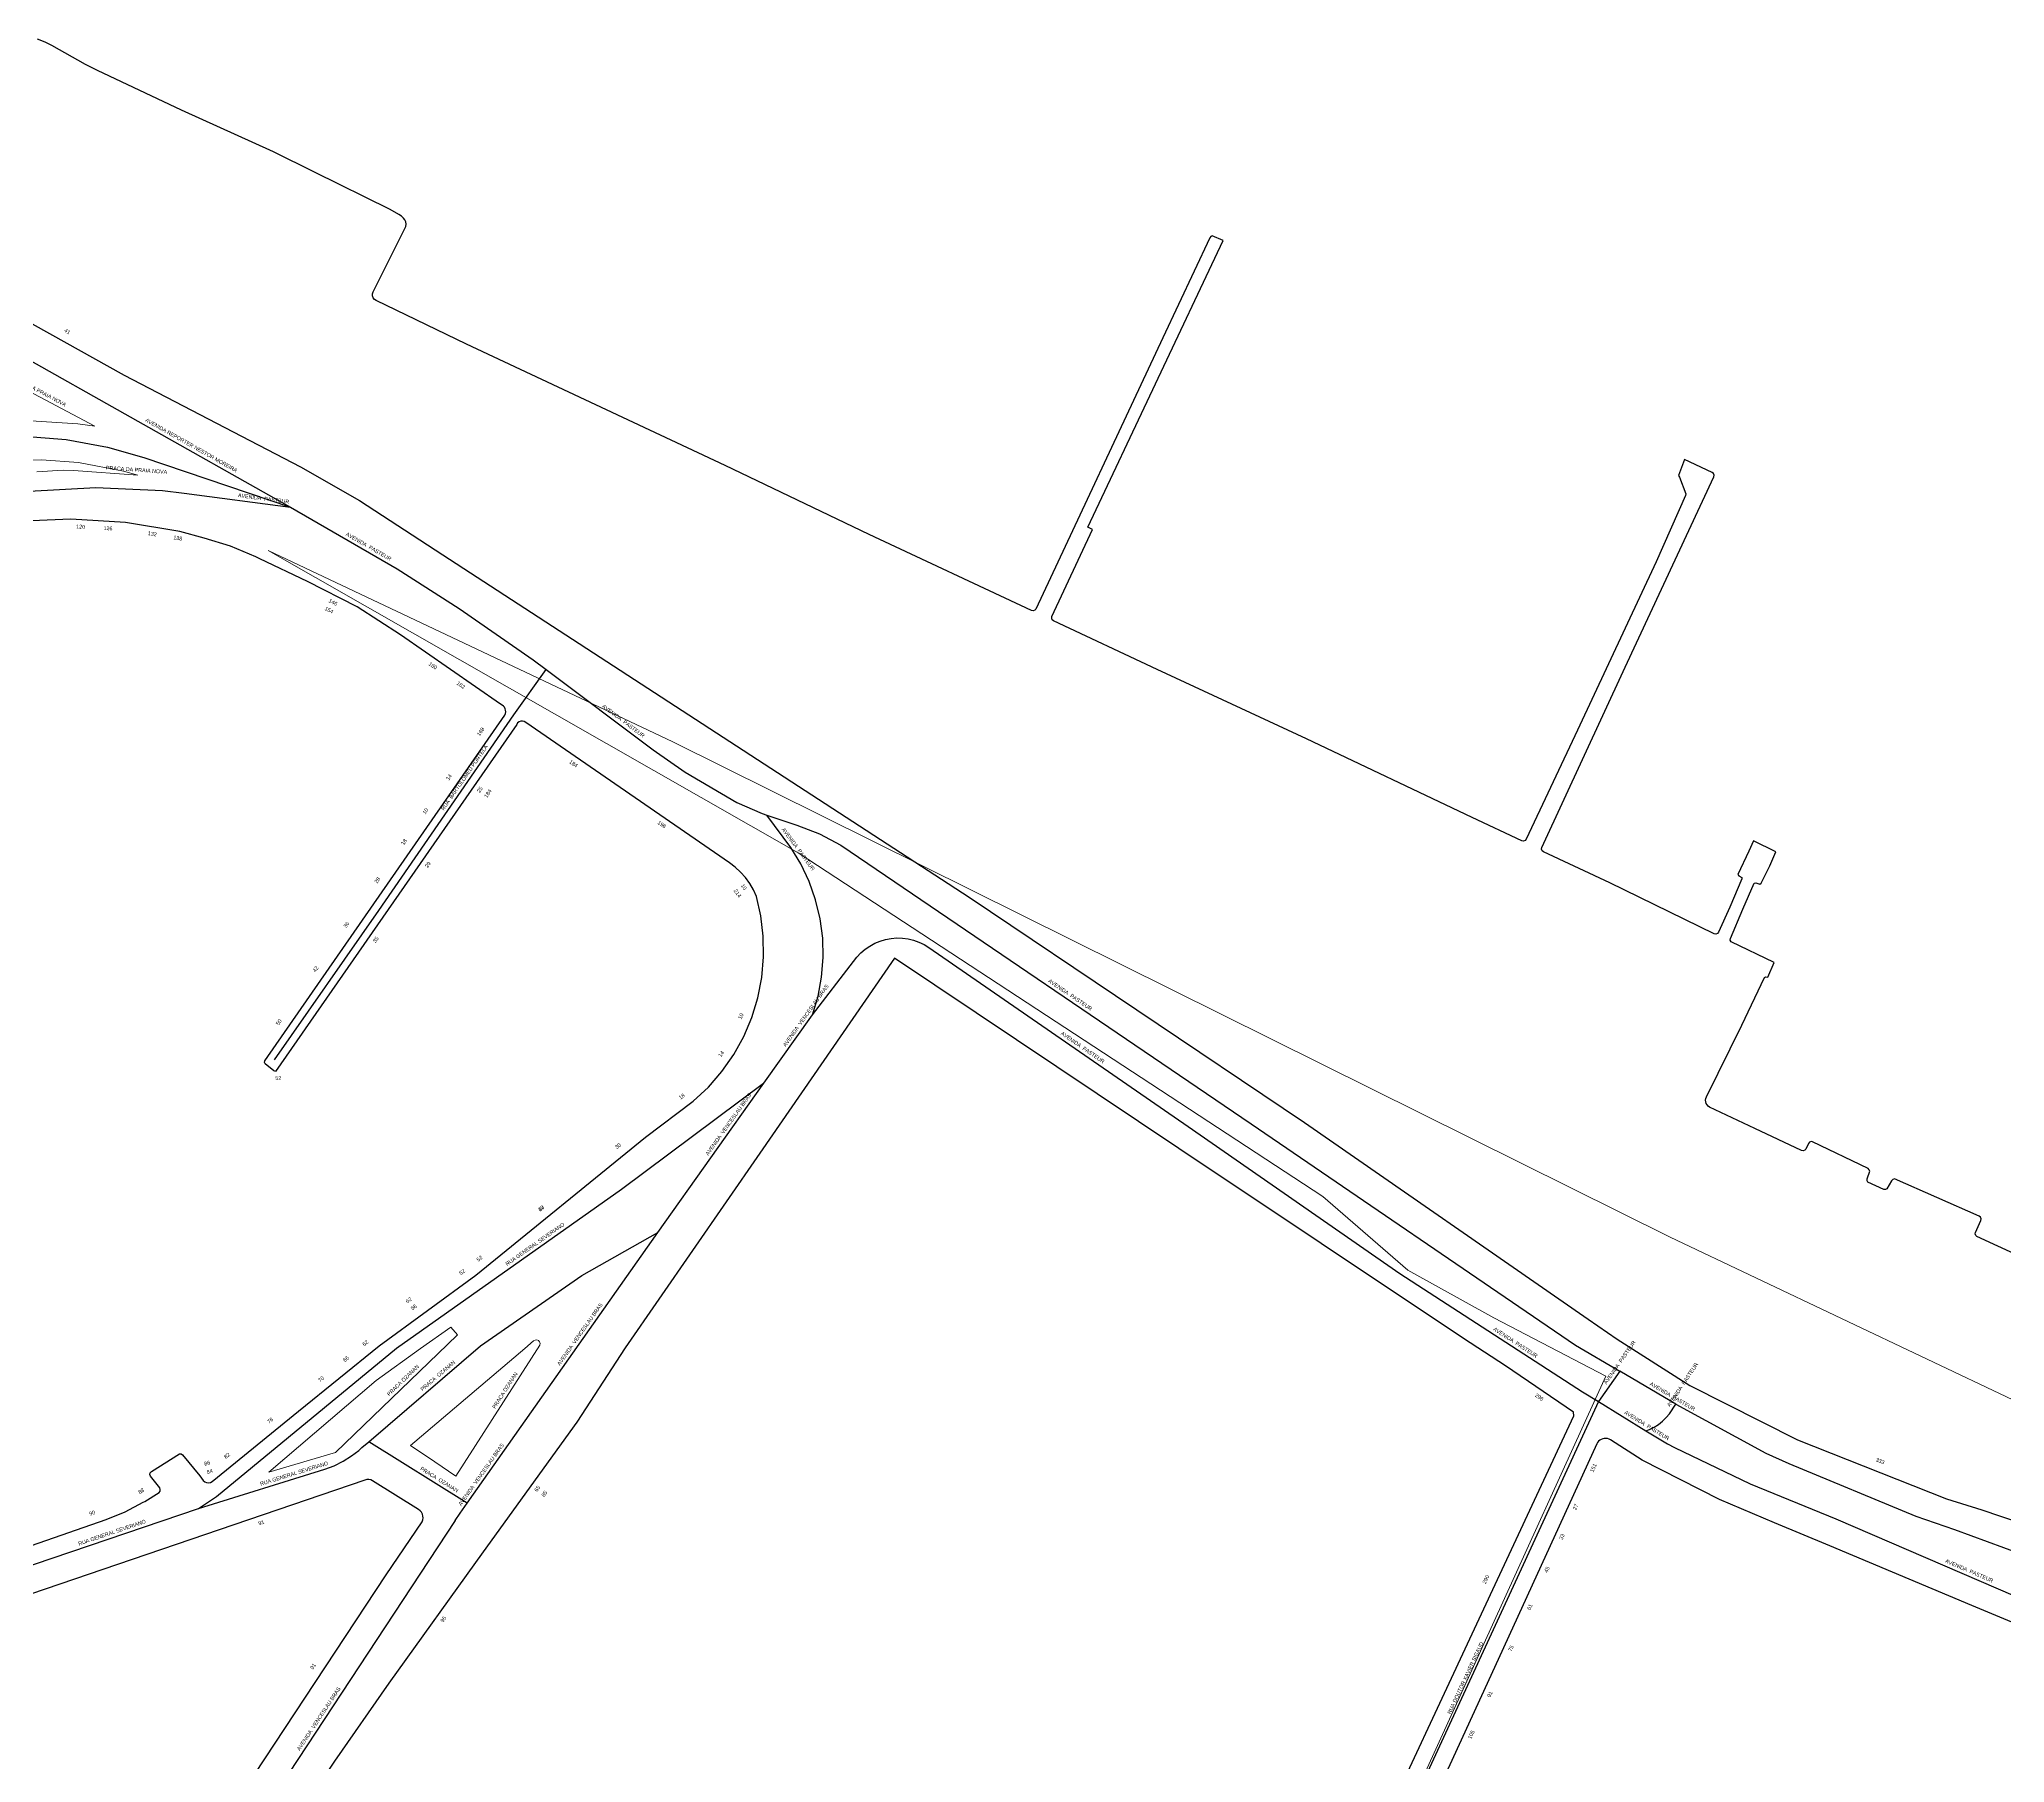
# Model space of a CAD drawing. Header units: millimetres. Extents: x 617751 to 636088, y 68402 to 77988.
# Drawn here: x 630462 to 631080, y 73255 to 73796 of the extents above; entities that cross this region are included whole.
import ezdxf

# ---------------------------------------------------------------- set-up
doc = ezdxf.new("R2010")
doc.units = ezdxf.units.MM
doc.header["$LTSCALE"] = 3
doc.header["$MEASUREMENT"] = 0
for name, color, linetype in [('ALINHAMENTO PREDIAL', 120, 'Continuous'), ('BAIRRO', 30, 'Continuous'), ('NOME LOGRADOURO', 252, 'Continuous'), ('NUMERAÇÃO', 7, 'Continuous'), ('OBRA DE ARTE', 190, 'Continuous')]:
    doc.layers.add(name, color=color, linetype=linetype)
doc.styles.get("Standard").update_dxf_attribs({"font": 'arial.ttf'})

msp = doc.modelspace()

# ---------------------------------------------------------------- linework, layer by layer
at = {"layer": 'ALINHAMENTO PREDIAL'}
for points in [[(631103.15, 73405.54), (631071.52, 73420.08), (631071.12, 73420.41), (631070.94, 73420.89), (631071.03, 73421.4), (631072.74, 73425.18), (631072.82, 73425.69), (631072.64, 73426.18), (631072.23, 73426.51), (631045.54, 73438.17), (631045.04, 73438.04), (631044.65, 73437.63), (631043.22, 73435.03), (631042.74, 73434.82), (631042.19, 73434.89), (631037.2, 73437.18), (631036.96, 73437.64), (631037.01, 73438.21), (631037.84, 73440.6), (631037.68, 73441.09), (631037.28, 73441.45), (631019.86, 73449.84), (631019.36, 73449.94), (631018.87, 73449.77), (631018.52, 73449.36), (631017.69, 73447.57), (631017.36, 73447.18), (631016.88, 73447), (631016.36, 73447.09), (631001.72, 73454.02), (630987.42, 73460.77), (630987, 73461.08), (630986.66, 73461.48), (630986.41, 73461.94), (630986.26, 73462.44), (630986.21, 73462.96), (630986.28, 73463.48), (630986.47, 73464.02), (630997.64, 73486.5), (631004.68, 73501.43), (631005.14, 73501.65), (631005.74, 73501.59), (631007.74, 73506.16), (630994.22, 73512.7), (630993.99, 73513.17), (630994.05, 73513.74), (630997.88, 73523), (631001.5, 73531.11), (631001.99, 73531.21), (631003.23, 73530.82), (631003.68, 73531.1), (631006.45, 73536.61), (631008.29, 73541.01), (631001.32, 73544.39), (630999.77, 73541.17), (630996.35, 73533.84), (630996.64, 73533.42), (630997.59, 73532.94), (630997.64, 73532.44), (630993.79, 73523.56), (630990.27, 73515.67), (630989.95, 73515.26), (630989.46, 73515.08), (630988.92, 73515.17), (630956.08, 73531.19), (630935.22, 73540.99), (630934.82, 73541.32), (630934.65, 73541.81), (630934.74, 73542.31), (630960.93, 73598.95), (630988.8, 73658.8), (630988.89, 73659.31), (630988.71, 73659.8), (630988.31, 73660.13), (630979.56, 73664.18), (630977.66, 73659.17), (630978.01, 73658.72), (630980, 73653.43), (630979.92, 73652.87), (630970.7, 73632.07), (630946, 73579.19), (630929.81, 73544.92), (630929.48, 73544.52), (630928.99, 73544.35), (630928.49, 73544.44), (630912.81, 73551.74), (630860.74, 73576.43), (630813.78, 73598.29), (630781.25, 73613.53), (630780.86, 73613.86), (630780.68, 73614.34), (630780.77, 73614.85), (630793.53, 73642.26), (630792.04, 73642.98), (630834.6, 73733.08), (630831.16, 73734.46), (630830.67, 73734.28), (630830.34, 73733.89), (630815.6, 73702.47), (630775.66, 73617.25), (630775.33, 73616.85), (630774.84, 73616.67), (630774.33, 73616.77), (630723.35, 73640.71), (630678.04, 73662.3), (630596.72, 73700.44), (630568.33, 73714.17), (630567.82, 73714.53), (630567.44, 73715.03), (630567.23, 73715.62), (630567.22, 73716.25), (630567.41, 73716.88), (630577.7, 73737.46), (630577.75, 73738.22), (630577.65, 73738.9), (630577.4, 73739.51), (630576.97, 73740.09), (630576.35, 73740.65), (630575.51, 73741.24), (630572.7, 73742.79), (630548.97, 73754.5), (630536.1, 73760.86), (630507.2, 73774.02), (630480.8, 73786.48), (630477, 73788.35), (630466.39, 73794.32), (630464.31, 73795.31), (630461.92, 73796.25)], [(631103.15, 73405.54), (631071.52, 73420.08), (631071.12, 73420.41), (631070.94, 73420.89), (631071.03, 73421.4), (631072.74, 73425.18), (631072.82, 73425.69), (631072.64, 73426.18), (631072.23, 73426.51), (631045.54, 73438.17), (631045.04, 73438.04), (631044.65, 73437.63), (631043.22, 73435.03), (631042.74, 73434.82), (631042.19, 73434.89), (631037.2, 73437.18), (631036.96, 73437.64), (631037.01, 73438.21), (631037.84, 73440.6), (631037.68, 73441.09), (631037.28, 73441.45), (631019.86, 73449.84), (631019.36, 73449.94), (631018.87, 73449.77), (631018.52, 73449.36), (631017.69, 73447.57), (631017.36, 73447.18), (631016.88, 73447), (631016.36, 73447.09), (631001.72, 73454.02), (630987.42, 73460.77), (630987, 73461.08), (630986.66, 73461.48), (630986.41, 73461.94), (630986.26, 73462.44), (630986.21, 73462.96), (630986.28, 73463.48), (630986.47, 73464.02), (630997.64, 73486.5), (631004.68, 73501.43), (631005.14, 73501.65), (631005.74, 73501.59), (631007.74, 73506.16), (630994.22, 73512.7), (630993.99, 73513.17), (630994.05, 73513.74), (630997.88, 73523), (631001.5, 73531.11), (631001.99, 73531.21), (631003.23, 73530.82), (631003.68, 73531.1), (631006.45, 73536.61), (631008.29, 73541.01), (631001.32, 73544.39), (630999.77, 73541.17), (630996.35, 73533.84), (630996.64, 73533.42), (630997.59, 73532.94), (630997.64, 73532.44), (630993.79, 73523.56), (630990.27, 73515.67), (630989.95, 73515.26), (630989.46, 73515.08), (630988.92, 73515.17), (630956.08, 73531.19), (630935.22, 73540.99), (630934.82, 73541.32), (630934.65, 73541.81), (630934.74, 73542.31), (630960.93, 73598.95), (630988.8, 73658.8), (630988.89, 73659.31), (630988.71, 73659.8), (630988.31, 73660.13), (630979.56, 73664.18), (630977.66, 73659.17), (630978.01, 73658.72), (630980, 73653.43), (630979.92, 73652.87), (630970.7, 73632.07), (630946, 73579.19), (630929.81, 73544.92), (630929.48, 73544.52), (630928.99, 73544.35), (630928.49, 73544.44), (630912.81, 73551.74), (630860.74, 73576.43), (630813.78, 73598.29), (630781.25, 73613.53), (630780.86, 73613.86), (630780.68, 73614.34), (630780.77, 73614.85), (630793.53, 73642.26), (630792.04, 73642.98), (630834.6, 73733.08), (630831.16, 73734.46), (630830.67, 73734.28), (630830.34, 73733.89), (630815.6, 73702.47), (630775.66, 73617.25), (630775.33, 73616.85), (630774.84, 73616.67), (630774.33, 73616.77), (630723.35, 73640.71), (630678.04, 73662.3), (630596.72, 73700.44), (630568.33, 73714.17), (630567.82, 73714.53), (630567.44, 73715.03), (630567.23, 73715.62), (630567.22, 73716.25), (630567.41, 73716.88), (630577.7, 73737.46), (630577.75, 73738.22), (630577.65, 73738.9), (630577.4, 73739.51), (630576.97, 73740.09), (630576.35, 73740.65), (630575.51, 73741.24), (630572.7, 73742.79), (630548.97, 73754.5), (630536.1, 73760.86), (630507.2, 73774.02), (630480.8, 73786.48), (630477, 73788.35), (630466.39, 73794.32), (630464.31, 73795.31), (630461.92, 73796.25)], [(631103.15, 73405.54), (631071.52, 73420.08), (631071.12, 73420.41), (631070.94, 73420.89), (631071.03, 73421.4), (631072.74, 73425.18), (631072.82, 73425.69), (631072.64, 73426.18), (631072.23, 73426.51), (631045.54, 73438.17), (631045.04, 73438.04), (631044.65, 73437.63), (631043.22, 73435.03), (631042.74, 73434.82), (631042.19, 73434.89), (631037.2, 73437.18), (631036.96, 73437.64), (631037.01, 73438.21), (631037.84, 73440.6), (631037.68, 73441.09), (631037.28, 73441.45), (631019.86, 73449.84), (631019.36, 73449.94), (631018.87, 73449.77), (631018.52, 73449.36), (631017.69, 73447.57), (631017.36, 73447.18), (631016.88, 73447), (631016.36, 73447.09), (631001.72, 73454.02), (630987.42, 73460.77), (630987, 73461.08), (630986.66, 73461.48), (630986.41, 73461.94), (630986.26, 73462.44), (630986.21, 73462.96), (630986.28, 73463.48), (630986.47, 73464.02), (630997.64, 73486.5), (631004.68, 73501.43), (631005.14, 73501.65), (631005.74, 73501.59), (631007.74, 73506.16), (630994.22, 73512.7), (630993.99, 73513.17), (630994.05, 73513.74), (630997.88, 73523), (631001.5, 73531.11), (631001.99, 73531.21), (631003.23, 73530.82), (631003.68, 73531.1), (631006.45, 73536.61), (631008.29, 73541.01), (631001.32, 73544.39), (630999.77, 73541.17), (630996.35, 73533.84), (630996.64, 73533.42), (630997.59, 73532.94), (630997.64, 73532.44), (630993.79, 73523.56), (630990.27, 73515.67), (630989.95, 73515.26), (630989.46, 73515.08), (630988.92, 73515.17), (630956.08, 73531.19), (630935.22, 73540.99), (630934.82, 73541.32), (630934.65, 73541.81), (630934.74, 73542.31), (630960.93, 73598.95), (630988.8, 73658.8), (630988.89, 73659.31), (630988.71, 73659.8), (630988.31, 73660.13), (630979.56, 73664.18), (630977.66, 73659.17), (630978.01, 73658.72), (630980, 73653.43), (630979.92, 73652.87), (630970.7, 73632.07), (630946, 73579.19), (630929.81, 73544.92), (630929.48, 73544.52), (630928.99, 73544.35), (630928.49, 73544.44), (630912.81, 73551.74), (630860.74, 73576.43), (630813.78, 73598.29), (630781.25, 73613.53), (630780.86, 73613.86), (630780.68, 73614.34), (630780.77, 73614.85), (630793.53, 73642.26), (630792.04, 73642.98), (630834.6, 73733.08), (630831.16, 73734.46), (630830.67, 73734.28), (630830.34, 73733.89), (630815.6, 73702.47), (630775.66, 73617.25), (630775.33, 73616.85), (630774.84, 73616.67), (630774.33, 73616.77), (630723.35, 73640.71), (630678.04, 73662.3), (630596.72, 73700.44), (630568.33, 73714.17), (630567.82, 73714.53), (630567.44, 73715.03), (630567.23, 73715.62), (630567.22, 73716.25), (630567.41, 73716.88), (630577.7, 73737.46), (630577.75, 73738.22), (630577.65, 73738.9), (630577.4, 73739.51), (630576.97, 73740.09), (630576.35, 73740.65), (630575.51, 73741.24), (630572.7, 73742.79), (630548.97, 73754.5), (630536.1, 73760.86), (630507.2, 73774.02), (630480.8, 73786.48), (630477, 73788.35), (630466.39, 73794.32), (630464.31, 73795.31), (630461.92, 73796.25)], [(631103.15, 73405.54), (631071.52, 73420.08), (631071.12, 73420.41), (631070.94, 73420.89), (631071.03, 73421.4), (631072.74, 73425.18), (631072.82, 73425.69), (631072.64, 73426.18), (631072.23, 73426.51), (631045.54, 73438.17), (631045.04, 73438.04), (631044.65, 73437.63), (631043.22, 73435.03), (631042.74, 73434.82), (631042.19, 73434.89), (631037.2, 73437.18), (631036.96, 73437.64), (631037.01, 73438.21), (631037.84, 73440.6), (631037.68, 73441.09), (631037.28, 73441.45), (631019.86, 73449.84), (631019.36, 73449.94), (631018.87, 73449.77), (631018.52, 73449.36), (631017.69, 73447.57), (631017.36, 73447.18), (631016.88, 73447), (631016.36, 73447.09), (631001.72, 73454.02), (630987.42, 73460.77), (630987, 73461.08), (630986.66, 73461.48), (630986.41, 73461.94), (630986.26, 73462.44), (630986.21, 73462.96), (630986.28, 73463.48), (630986.47, 73464.02), (630997.64, 73486.5), (631004.68, 73501.43), (631005.14, 73501.65), (631005.74, 73501.59), (631007.74, 73506.16), (630994.22, 73512.7), (630993.99, 73513.17), (630994.05, 73513.74), (630997.88, 73523), (631001.5, 73531.11), (631001.99, 73531.21), (631003.23, 73530.82), (631003.68, 73531.1), (631006.45, 73536.61), (631008.29, 73541.01), (631001.32, 73544.39), (630999.77, 73541.17), (630996.35, 73533.84), (630996.64, 73533.42), (630997.59, 73532.94), (630997.64, 73532.44), (630993.79, 73523.56), (630990.27, 73515.67), (630989.95, 73515.26), (630989.46, 73515.08), (630988.92, 73515.17), (630956.08, 73531.19), (630935.22, 73540.99), (630934.82, 73541.32), (630934.65, 73541.81), (630934.74, 73542.31), (630960.93, 73598.95), (630988.8, 73658.8), (630988.89, 73659.31), (630988.71, 73659.8), (630988.31, 73660.13), (630979.56, 73664.18), (630977.66, 73659.17), (630978.01, 73658.72), (630980, 73653.43), (630979.92, 73652.87), (630970.7, 73632.07), (630946, 73579.19), (630929.81, 73544.92), (630929.48, 73544.52), (630928.99, 73544.35), (630928.49, 73544.44), (630912.81, 73551.74), (630860.74, 73576.43), (630813.78, 73598.29), (630781.25, 73613.53), (630780.86, 73613.86), (630780.68, 73614.34), (630780.77, 73614.85), (630793.53, 73642.26), (630792.04, 73642.98), (630834.6, 73733.08), (630831.16, 73734.46), (630830.67, 73734.28), (630830.34, 73733.89), (630815.6, 73702.47), (630775.66, 73617.25), (630775.33, 73616.85), (630774.84, 73616.67), (630774.33, 73616.77), (630723.35, 73640.71), (630678.04, 73662.3), (630596.72, 73700.44), (630568.33, 73714.17), (630567.82, 73714.53), (630567.44, 73715.03), (630567.23, 73715.62), (630567.22, 73716.25), (630567.41, 73716.88), (630577.7, 73737.46), (630577.75, 73738.22), (630577.65, 73738.9), (630577.4, 73739.51), (630576.97, 73740.09), (630576.35, 73740.65), (630575.51, 73741.24), (630572.7, 73742.79), (630548.97, 73754.5), (630536.1, 73760.86), (630507.2, 73774.02), (630480.8, 73786.48), (630477, 73788.35), (630466.39, 73794.32), (630464.31, 73795.31), (630461.92, 73796.25)], [(630414.08, 73732.56), (630489.14, 73690.71), (630544.52, 73661.9), (630563.12, 73651.37), (630589.34, 73634.32), (630754.76, 73526.77), (630860.12, 73455.97), (630949.34, 73394.14), (630958.45, 73387.81), (630981.21, 73373.31), (631015.14, 73356.19), (631061.98, 73337.73), (631073.02, 73334.18), (631109.19, 73321.94)], [(630414.08, 73732.56), (630489.14, 73690.71), (630544.52, 73661.9), (630563.12, 73651.37), (630589.34, 73634.32), (630754.76, 73526.77), (630860.12, 73455.97), (630949.34, 73394.14), (630958.45, 73387.81), (630981.21, 73373.31), (631015.14, 73356.19), (631061.98, 73337.73), (631073.02, 73334.18), (631109.19, 73321.94)], [(630414.08, 73732.56), (630489.14, 73690.71), (630544.52, 73661.9), (630563.12, 73651.37), (630589.34, 73634.32), (630754.76, 73526.77), (630860.12, 73455.97), (630949.34, 73394.14), (630958.45, 73387.81), (630981.21, 73373.31), (631015.14, 73356.19), (631061.98, 73337.73), (631073.02, 73334.18), (631109.19, 73321.94)], [(630414.08, 73732.56), (630489.14, 73690.71), (630544.52, 73661.9), (630563.12, 73651.37), (630589.34, 73634.32), (630754.76, 73526.77), (630860.12, 73455.97), (630949.34, 73394.14), (630958.45, 73387.81), (630981.21, 73373.31), (631015.14, 73356.19), (631061.98, 73337.73), (631073.02, 73334.18), (631109.19, 73321.94)], [(630607.45, 73587.36), (630576.01, 73609.11), (630562.33, 73617.95), (630546.73, 73625.92), (630531.73, 73633.02), (630530.57, 73633.6), (630522.59, 73636.97), (630514.31, 73639.5), (630506.6, 73641.63), (630489.58, 73644.45), (630472.37, 73645.48), (630455.13, 73644.71)], [(630607.45, 73587.36), (630576.01, 73609.11), (630562.33, 73617.95), (630546.73, 73625.92), (630531.73, 73633.02), (630530.57, 73633.6), (630522.59, 73636.97), (630514.31, 73639.5), (630506.6, 73641.63), (630489.58, 73644.45), (630472.37, 73645.48), (630455.13, 73644.71)], [(630445.72, 73318.09), (630483.49, 73331.21), (630489.46, 73333.6), (630495.15, 73336.6), (630495.59, 73336.87), (630500.12, 73339.7), (630500.43, 73340.11), (630500.5, 73340.62), (630500.3, 73341.1), (630497.45, 73344.82), (630497.25, 73345.3), (630497.32, 73345.81), (630497.7, 73346.27), (630506.55, 73351.82), (630507.06, 73351.77), (630507.48, 73351.47), (630512.88, 73344.89), (630513.97, 73343.43), (630514.44, 73343.02), (630515.01, 73342.76), (630515.63, 73342.7), (630516.24, 73342.83), (630516.79, 73343.14), (630543.96, 73365.26), (630569.24, 73385.78), (630599.64, 73407.93), (630653.03, 73451.28), (630668.02, 73462.64), (630672.77, 73467.06), (630677.02, 73471.95), (630680.75, 73477.26), (630683.89, 73482.94), (630686.43, 73488.91), (630688.33, 73495.11), (630689.57, 73501.48), (630690.13, 73507.94), (630690.02, 73514.42), (630689.24, 73520.86), (630687.86, 73526.88), (630686.93, 73529), (630685.79, 73531.01), (630684.45, 73532.89), (630682.91, 73534.62), (630681.2, 73536.18), (630679.43, 73537.5), (630615.35, 73581.6), (630614.87, 73581.9), (630614.33, 73582.04), (630613.78, 73582.01), (630613.25, 73581.81), (630612.82, 73581.45), (630612.52, 73580.98), (630536.65, 73471.99), (630536.16, 73472.14), (630533.47, 73474.33), (630533.24, 73474.79), (630533.36, 73475.29), (630608.82, 73583.92), (630608.99, 73584.4), (630609.06, 73584.91), (630609.03, 73585.43), (630608.88, 73585.92), (630608.64, 73586.37), (630608.32, 73586.77), (630607.91, 73587.09), (630607.45, 73587.36)], [(630445.72, 73318.09), (630483.49, 73331.21), (630489.46, 73333.6), (630495.15, 73336.6), (630495.59, 73336.87), (630500.12, 73339.7), (630500.43, 73340.11), (630500.5, 73340.62), (630500.3, 73341.1), (630497.45, 73344.82), (630497.25, 73345.3), (630497.32, 73345.81), (630497.7, 73346.27), (630506.55, 73351.82), (630507.06, 73351.77), (630507.48, 73351.47), (630512.88, 73344.89), (630513.97, 73343.43), (630514.44, 73343.02), (630515.01, 73342.76), (630515.63, 73342.7), (630516.24, 73342.83), (630516.79, 73343.14), (630543.96, 73365.26), (630569.24, 73385.78), (630599.64, 73407.93), (630653.03, 73451.28), (630668.02, 73462.64), (630672.77, 73467.06), (630677.02, 73471.95), (630680.75, 73477.26), (630683.89, 73482.94), (630686.43, 73488.91), (630688.33, 73495.11), (630689.57, 73501.48), (630690.13, 73507.94), (630690.02, 73514.42), (630689.24, 73520.86), (630687.86, 73526.88), (630686.93, 73529), (630685.79, 73531.01), (630684.45, 73532.89), (630682.91, 73534.62), (630681.2, 73536.18), (630679.43, 73537.5), (630615.35, 73581.6), (630614.87, 73581.9), (630614.33, 73582.04), (630613.78, 73582.01), (630613.25, 73581.81), (630612.82, 73581.45), (630612.52, 73580.98), (630536.65, 73471.99), (630536.16, 73472.14), (630533.47, 73474.33), (630533.24, 73474.79), (630533.36, 73475.29), (630608.82, 73583.92), (630608.99, 73584.4), (630609.06, 73584.91), (630609.03, 73585.43), (630608.88, 73585.92), (630608.64, 73586.37), (630608.32, 73586.77), (630607.91, 73587.09), (630607.45, 73587.36)], [(630850.43, 73161.41), (630944.81, 73363.77), (630944.68, 73364.9), (630923.33, 73379.46), (630910.12, 73388.05), (630820.67, 73447.8), (630731.23, 73507.54), (630688.91, 73446.33), (630646.58, 73385.12), (630631.39, 73361.79), (630601.98, 73320.98)], [(630850.43, 73161.41), (630944.81, 73363.77), (630944.68, 73364.9), (630923.33, 73379.46), (630910.12, 73388.05), (630820.67, 73447.8), (630731.23, 73507.54), (630688.91, 73446.33), (630646.58, 73385.12), (630631.39, 73361.79), (630601.98, 73320.98)], [(631114.61, 73285.48), (631069.93, 73304.18), (631025.24, 73322.88), (631007.92, 73330.18), (630990.6, 73337.48), (630978.45, 73343.67), (630966.29, 73349.86), (630956.34, 73356.2), (630955.89, 73356.44), (630955.4, 73356.59), (630954.9, 73356.67), (630954.38, 73356.65), (630953.88, 73356.55), (630953.41, 73356.37), (630952.97, 73356.1), (630952.58, 73355.77), (630952.25, 73355.37), (630952, 73354.93), (630919.89, 73284.64), (630880.67, 73199.36)], [(631114.61, 73285.48), (631069.93, 73304.18), (631025.24, 73322.88), (631007.92, 73330.18), (630990.6, 73337.48), (630978.45, 73343.67), (630966.29, 73349.86), (630956.34, 73356.2), (630955.89, 73356.44), (630955.4, 73356.59), (630954.9, 73356.67), (630954.38, 73356.65), (630953.88, 73356.55), (630953.41, 73356.37), (630952.97, 73356.1), (630952.58, 73355.77), (630952.25, 73355.37), (630952, 73354.93), (630919.89, 73284.64), (630880.67, 73199.36)], [(631114.61, 73285.48), (631069.93, 73304.18), (631025.24, 73322.88), (631007.92, 73330.18), (630990.6, 73337.48), (630978.45, 73343.67), (630966.29, 73349.86), (630956.34, 73356.2), (630955.89, 73356.44), (630955.4, 73356.59), (630954.9, 73356.67), (630954.38, 73356.65), (630953.88, 73356.55), (630953.41, 73356.37), (630952.97, 73356.1), (630952.58, 73355.77), (630952.25, 73355.37), (630952, 73354.93), (630919.89, 73284.64), (630880.67, 73199.36)], [(630432.23, 73108.49), (630530.14, 73251.1), (630571.44, 73313.81), (630582.77, 73330.45), (630582.98, 73331.04), (630583.07, 73331.66), (630583.03, 73332.28), (630582.86, 73332.89), (630582.56, 73333.44), (630582.16, 73333.92), (630581.67, 73334.31), (630567.23, 73343.37), (630566.65, 73343.62), (630566.04, 73343.74), (630565.41, 73343.73), (630564.8, 73343.59), (630391.1, 73284.36)], [(630601.98, 73320.98), (630572.36, 73279.73), (630555.24, 73255.21), (630515.97, 73195.95)], [(630601.98, 73320.98), (630572.36, 73279.73), (630555.24, 73255.21), (630515.97, 73195.95)]]:
    msp.add_lwpolyline(points, dxfattribs=at)
at = {"layer": 'BAIRRO', "lineweight": 20}
msp.add_lwpolyline([(631082.82, 73368.76), (630975.08, 73419.9), (630661.61, 73575.49), (630534.39, 73635.69), (630700.99, 73540.66), (630865.9, 73432.66), (630892.65, 73409.57), (630919.65, 73394.57), (630954.83, 73376.23), (630877.07, 73205.76), (630854.36, 73157.6), (630874.89, 73142.8), (630903.31, 73122.36), (630864.89, 73055.08), (630843.15, 73022.96), (630823.81, 73015.18), (630819.38, 73014.6), (631229.65, 72848.57)], dxfattribs=at)
at = {"layer": 'NOME LOGRADOURO'}
for points in [[(630383.36, 73731.77), (630398.5, 73726.5), (630409.88, 73721.31), (630451.64, 73699.87), (630538.63, 73650.87), (630541.42, 73649.25)], [(630383.36, 73731.77), (630398.5, 73726.5), (630409.88, 73721.31), (630451.64, 73699.87), (630538.63, 73650.87), (630541.42, 73649.25)], [(630259.92, 73596.91), (630271.54, 73604.3), (630283.87, 73610.43), (630285.95, 73611.31), (630307.85, 73622.31), (630318.43, 73628.72), (630336.57, 73639.6), (630355.75, 73648.52), (630356.84, 73648.96), (630403.32, 73663.69), (630419.23, 73667.72), (630431.35, 73669.56), (630438.37, 73670.63), (630457.71, 73671.53), (630470.91, 73670.51), (630483.94, 73668.11), (630495.28, 73664.84), (630541.42, 73649.25)], [(630259.92, 73596.91), (630271.54, 73604.3), (630283.87, 73610.43), (630285.95, 73611.31), (630307.85, 73622.31), (630318.43, 73628.72), (630336.57, 73639.6), (630355.75, 73648.52), (630356.84, 73648.96), (630403.32, 73663.69), (630419.23, 73667.72), (630431.35, 73669.56), (630438.37, 73670.63), (630457.71, 73671.53), (630470.91, 73670.51), (630483.94, 73668.11), (630495.28, 73664.84), (630541.42, 73649.25)], [(630443.23, 73650.63), (630448.57, 73652.43), (630454.07, 73653.66), (630459.29, 73654.28), (630480.25, 73655.47), (630501.22, 73654.45), (630508.03, 73653.65), (630541.42, 73649.25)], [(630443.23, 73650.63), (630448.57, 73652.43), (630454.07, 73653.66), (630459.29, 73654.28), (630480.25, 73655.47), (630501.22, 73654.45), (630508.03, 73653.65), (630541.42, 73649.25)], [(630541.42, 73649.25), (630574.92, 73629.89), (630594.46, 73617.44), (630617.68, 73601.33), (630621.73, 73598.3)], [(630541.42, 73649.25), (630574.92, 73629.89), (630594.46, 73617.44), (630617.68, 73601.33), (630621.73, 73598.3)], [(630536.38, 73475.59), (630569.2, 73522.58), (630611.63, 73583.98), (630621.73, 73598.3)], [(630536.38, 73475.59), (630569.2, 73522.58), (630611.63, 73583.98), (630621.73, 73598.3)], [(630621.73, 73598.3), (630655.46, 73573.05), (630665.48, 73565.97), (630681.75, 73556.46), (630689.68, 73552.98), (630691.18, 73552.48)], [(630621.73, 73598.3), (630655.46, 73573.05), (630665.48, 73565.97), (630681.75, 73556.46), (630689.68, 73552.98), (630691.18, 73552.48)], [(630691.18, 73552.48), (630700.53, 73549.37), (630707.69, 73546.57), (630714.39, 73543.09), (630843.38, 73455.48), (630945.32, 73385.95), (630959.21, 73377.77)], [(630705.48, 73489.74), (630707.23, 73495.6), (630708.35, 73501.62), (630708.84, 73507.72), (630708.69, 73513.84), (630707.9, 73519.91), (630706.48, 73525.86), (630704.45, 73531.63), (630701.82, 73537.16), (630698.7, 73542.28), (630691.18, 73552.48)], [(630691.18, 73552.48), (630700.53, 73549.37), (630707.69, 73546.57), (630714.39, 73543.09), (630843.38, 73455.48), (630945.32, 73385.95), (630959.21, 73377.77)], [(630705.48, 73489.74), (630707.23, 73495.6), (630708.35, 73501.62), (630708.84, 73507.72), (630708.69, 73513.84), (630707.9, 73519.91), (630706.48, 73525.86), (630704.45, 73531.63), (630701.82, 73537.16), (630698.7, 73542.28), (630691.18, 73552.48)], [(630705.48, 73489.74), (630718.4, 73506.49), (630719.48, 73507.91), (630720.71, 73509.2), (630722.07, 73510.36), (630723.53, 73511.37), (630725.1, 73512.23), (630726.75, 73512.91), (630728.46, 73513.42), (630730.21, 73513.75), (630731.99, 73513.89), (630733.77, 73513.85), (630735.54, 73513.61), (630737.28, 73513.2), (630738.96, 73512.61), (630740.57, 73511.84), (630742.09, 73510.91), (630823.57, 73454.7), (630890.07, 73408.45)], [(630705.48, 73489.74), (630718.4, 73506.49), (630719.48, 73507.91), (630720.71, 73509.2), (630722.07, 73510.36), (630723.53, 73511.37), (630725.1, 73512.23), (630726.75, 73512.91), (630728.46, 73513.42), (630730.21, 73513.75), (630731.99, 73513.89), (630733.77, 73513.85), (630735.54, 73513.61), (630737.28, 73513.2), (630738.96, 73512.61), (630740.57, 73511.84), (630742.09, 73510.91), (630823.57, 73454.7), (630890.07, 73408.45)], [(630690.24, 73468.32), (630705.48, 73489.74)], [(630512.53, 73334.64), (630518.17, 73338.43), (630574.69, 73385.06), (630645.47, 73434.94), (630690.12, 73468.24)], [(630656.85, 73421.4), (630690.24, 73468.32)], [(630566.06, 73355.64), (630601.12, 73385.79), (630632.96, 73407.84), (630656.85, 73421.4)], [(630596.99, 73336.35), (630656.85, 73421.4)], [(630890.07, 73408.45), (630947.5, 73371.29), (630952.53, 73368.21)], [(630890.07, 73408.45), (630947.5, 73371.29), (630952.53, 73368.21)], [(630959.21, 73377.77), (630952.53, 73368.21)], [(630976.81, 73367.41), (630959.21, 73377.77)], [(630952.53, 73368.21), (630861.43, 73170.73)], [(630952.53, 73368.21), (630861.43, 73170.73)], [(630952.53, 73368.21), (630967.45, 73359.06)], [(630967.45, 73359.06), (630968.58, 73359.48), (630970.02, 73360.2), (630971.38, 73361.06), (630972.65, 73362.06), (630973.8, 73363.19), (630974.83, 73364.43), (630976.81, 73367.41)], [(630976.81, 73367.41), (631005.14, 73352.05), (631012.36, 73348.73), (631052.29, 73332.24), (631064.46, 73328.02), (631126.02, 73305.44)], [(630512.53, 73334.64), (630552.22, 73346.99), (630555.16, 73348.08), (630557.98, 73349.47), (630560.63, 73351.15), (630562.86, 73352.89), (630563.88, 73353.76), (630566.06, 73355.64)], [(630596.99, 73336.35), (630566.06, 73355.64)], [(630967.45, 73359.06), (630974.23, 73354.91), (630976.41, 73353.86), (631000.23, 73342.37), (631027.11, 73331.41), (631094.93, 73302.21), (631121.8, 73291.77)], [(630593.22, 73330.84), (630594.77, 73333.2), (630596.99, 73336.35)], [(630438.03, 73309.42), (630512.53, 73334.64)], [(630593.22, 73330.84), (630497.09, 73184.94)]]:
    msp.add_lwpolyline(points, dxfattribs=at)
at = {"layer": 'OBRA DE ARTE', "lineweight": 20}
for points in [[(630438.37, 73675.43), (630438.46, 73677.33), (630438.35, 73679.41), (630438.01, 73681.48), (630437.47, 73683.47), (630436.55, 73685.97), (630433.92, 73691.75), (630430.68, 73697.24), (630426.88, 73702.37), (630426.09, 73703.23), (630479.94, 73674.67), (630474.52, 73675.42), (630454.85, 73676.74), (630447.06, 73676.59), (630439.38, 73675.53), (630438.53, 73675.43), (630438.37, 73675.43)], [(630461.71, 73660.37), (630469.97, 73660.85), (630473.2, 73660.8), (630493.42, 73659.36), (630488.96, 73660.6), (630474.82, 73663.33), (630463.13, 73664.14), (630451.4, 73663.73)], [(630568.33, 73374.82), (630534.56, 73346.04), (630555.56, 73352.24), (630590.72, 73386.16), (630593.87, 73389.21), (630591.85, 73391.64), (630582.28, 73384.9), (630568.36, 73374.85), (630568.33, 73374.82)], [(630586.83, 73349.28), (630593.38, 73344.76), (630619.8, 73385.92), (630619.86, 73386.54), (630619.69, 73387.02), (630619.32, 73387.39), (630618.84, 73387.59), (630618.31, 73387.56), (630617.84, 73387.33), (630615.03, 73384.94), (630579.11, 73354.41), (630586.83, 73349.28)]]:
    msp.add_lwpolyline(points, dxfattribs=at)

# ---------------------------------------------------------------- texts
at = {"layer": 'NOME LOGRADOURO'}
for s, rotation, p in [('AVENIDA REPORTER NESTOR MOREIRA', 330.60818, (630495.63, 73676.24)), ('AVENIDA REPORTER NESTOR MOREIRA', 330.60818, (630495.63, 73676.24)), ('AVENIDA  PASTEUR', 352.49122, (630524.86, 73652.44)), ('AVENIDA  PASTEUR', 352.49122, (630524.86, 73652.44)), ('AVENIDA  PASTEUR', 329.97736, (630558.67, 73640.43)), ('AVENIDA  PASTEUR', 329.97736, (630558.67, 73640.43)), ('AVENIDA  PASTEUR', 323.17874, (630639.2, 73586.47)), ('AVENIDA  PASTEUR', 323.17874, (630639.2, 73586.47)), ('RUA  BARTOLOMEU PORTELA', 55.35468, (630589.6, 73553.85)), ('RUA  BARTOLOMEU PORTELA', 55.35468, (630589.6, 73553.85)), ('AVENIDA  PASTEUR', 306.39968, (630695.75, 73547.97)), ('AVENIDA  PASTEUR', 306.39968, (630695.75, 73547.97)), ('AVENIDA  VENCESLAU BRAS', 54.56874, (630697.05, 73479.61)), ('AVENIDA  PASTEUR', 325.81566, (630779.45, 73500.11)), ('AVENIDA  PASTEUR', 325.81566, (630779.45, 73500.11)), ('AVENIDA  PASTEUR', 325.39967, (630783.4, 73483.62)), ('AVENIDA  PASTEUR', 325.39967, (630783.4, 73483.62)), ('AVENIDA  VENCESLAU BRAS', 54.56296, (630672.73, 73445.44)), ('RUA GENERAL SEVERIANO', 35.17307, (630609.51, 73410.81)), ('AVENIDA  VENCESLAU BRAS', 54.86131, (630626.11, 73379.45)), ('AVENIDA  PASTEUR', 327.09516, (630919.33, 73390.71)), ('AVENIDA  PASTEUR', 327.09516, (630919.33, 73390.71)), ('AVENIDA  PASTEUR', 55.05628, (630955.05, 73373.56)), ('PRACA  OZANAN', 40.69401, (630582.94, 73371.47)), ('AVENIDA  PASTEUR', 56.39876, (630974.99, 73366.47)), ('AVENIDA  PASTEUR', 329.51739, (630968.52, 73373.45)), ('AVENIDA  PASTEUR', 328.48047, (630960.52, 73364.48)), ('AVENIDA  VENCESLAU BRAS', 54.82514, (630595.07, 73335.35)), ('RUA GENERAL SEVERIANO', 17.28412, (630532.08, 73341.77)), ('PRACA  OZANAN', 328.04959, (630582.06, 73346.84)), ('RUA GENERAL SEVERIANO', 18.70217, (630474.96, 73322.97)), ('AVENIDA  PASTEUR', 336.70563, (631061.42, 73317.72)), ('RUA DOUTOR XAVIER SIGAUD', 65.23367, (630906.07, 73269.89)), ('RUA DOUTOR XAVIER SIGAUD', 65.23367, (630906.07, 73269.89)), ('AVENIDA  VENCESLAU BRAS', 56.62008, (630544.32, 73258.44))]:
    msp.add_text(s, height=1.2, rotation=rotation, dxfattribs=at).set_placement(p)
at = {"layer": 'NUMERAÇÃO'}
for s, rotation, p in [('41', 330.8432, (630470.18, 73704.43)), ('120', 356.57331, (630474.03, 73642.62)), ('126', 356.57331, (630482.63, 73642.11)), ('132', 350.5875, (630496.5, 73640.51)), ('138', 350.5875, (630504.53, 73639.18)), ('138', 350.5875, (630504.53, 73639.18)), ('146', 332.92395, (630553.28, 73619.48)), ('146', 332.92395, (630553.28, 73619.48)), ('154', 332.92395, (630552.03, 73617.03)), ('154', 332.92395, (630552.03, 73617.03)), ('160', 325.25924, (630584.7, 73599.74)), ('160', 325.25924, (630584.7, 73599.74)), ('162', 325.23667, (630593.48, 73593.66)), ('162', 325.23667, (630593.48, 73593.66)), ('168', 55.23487, (630600.86, 73577.24)), ('168', 55.23487, (630600.86, 73577.24)), ('14', 55.23487, (630591.18, 73563.32)), ('184', 325.4467, (630628.88, 73568.95)), ('184', 325.4467, (630628.88, 73568.95)), ('25', 55.2821, (630600.88, 73559.38)), ('184', 55.2821, (630603.14, 73557.81)), ('10', 55.23487, (630583.76, 73552.64)), ('196', 325.4467, (630656.65, 73549.84)), ('196', 325.4467, (630656.65, 73549.84)), ('18', 55.23487, (630577.04, 73542.96)), ('28', 55.23487, (630568.67, 73530.92)), ('29', 55.2821, (630584.53, 73535.81)), ('29', 55.2821, (630584.53, 73535.81)), ('214', 305.45232, (630680.64, 73528.75)), ('214', 305.45232, (630680.64, 73528.75)), ('10', 305.45232, (630682.88, 73530.35)), ('10', 305.45232, (630682.88, 73530.35)), ('36', 55.23487, (630558.96, 73516.94)), ('35', 55.2821, (630568.18, 73512.24)), ('42', 55.23487, (630549.27, 73503.01)), ('10', 66.98617, (630683.15, 73488.22)), ('50', 55.23487, (630537.7, 73486.34)), ('14', 54.94183, (630676.75, 73476.35)), ('52', 1.32804, (630536.66, 73469.24)), ('18', 37.17507, (630664.03, 73463.06)), ('30', 39.09468, (630643.98, 73447.47)), ('37', 39.09468, (630619.85, 73427.88)), ('40', 39.09468, (630619.85, 73427.88)), ('52', 36.09609, (630594.97, 73407.93)), ('52', 39.09468, (630600.48, 73412.15)), ('62', 36.09609, (630578.15, 73399.07)), ('56', 36.09609, (630579.77, 73396.85)), ('62', 39.08636, (630564.61, 73385.56)), ('66', 39.08636, (630558.5, 73380.6)), ('70', 39.08636, (630550.67, 73374.24)), ('296', 325.69414, (630932.46, 73369.91)), ('296', 325.69414, (630932.46, 73369.91)), ('76', 39.17002, (630534.68, 73361.24)), ('86', 17.53307, (630514.49, 73348.04)), ('82', 39.17002, (630521.09, 73350.18)), ('151', 65.47971, (630950.9, 73345.89)), ('333', 338.47931, (631039.57, 73349.51)), ('84', 17.53307, (630515.32, 73345.42)), ('65', 54.24858, (630618.92, 73339.77)), ('88', 31.5523, (630494, 73339.12)), ('85', 54.24858, (630621.15, 73338.17)), ('27', 65.47971, (630945.47, 73334.02)), ('90', 19.16519, (630478.39, 73332.34)), ('91', 18.83843, (630531.55, 73329.34)), ('33', 65.47971, (630941.2, 73324.67)), ('290', 65.02739, (630917.1, 73310.86)), ('290', 65.02739, (630917.1, 73310.86)), ('45', 65.47971, (630936.49, 73314.36)), ('61', 65.47971, (630931.12, 73302.59)), ('95', 54.34736, (630589.4, 73298.74)), ('91', 56.6563, (630548.49, 73283.94)), ('75', 65.47971, (630925.2, 73289.63)), ('91', 65.33514, (630918.57, 73275.19)), ('105', 65.33514, (630912.53, 73262.06)), ('105', 65.33514, (630912.53, 73262.06))]:
    msp.add_text(s, height=1.2, rotation=rotation, dxfattribs=at).set_placement(p)
at = {"layer": 'OBRA DE ARTE'}
for s, rotation, p in [('PRACA DA PRAIA NOVA', 332.05801, (630453.48, 73689.83)), ('PRACA DA PRAIA NOVA', 355.93676, (630483.38, 73661.08)), ('PRACA OZANAN', 43.97379, (630572.44, 73369.92)), ('PRACA OZANAN', 57.2972, (630605.75, 73365.88))]:
    msp.add_text(s, height=1.2, rotation=rotation, dxfattribs=at).set_placement(p)

doc.saveas('drawing.dxf')
